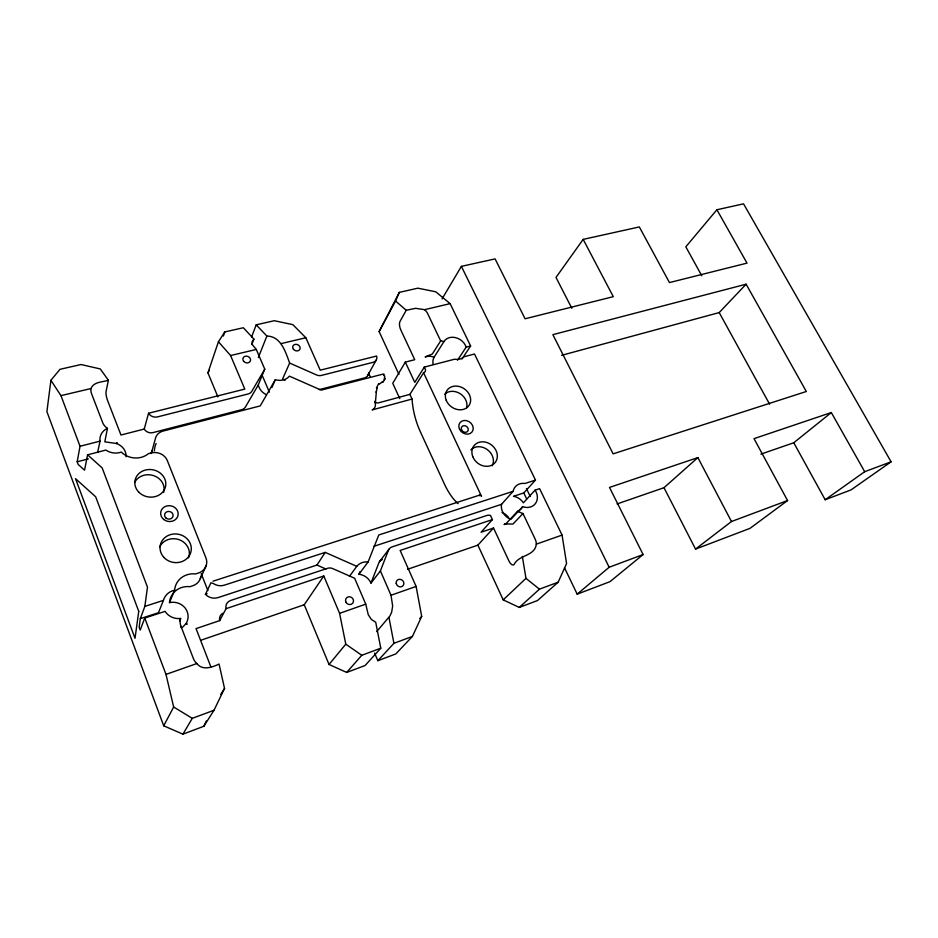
<?xml version="1.0" encoding="UTF-8"?>
<svg xmlns="http://www.w3.org/2000/svg" width="938" height="938" viewBox="0 0 938 938"><rect width="100%" height="100%" fill="white"/><g stroke="black" fill="none" stroke-linecap="round" stroke-linejoin="round"><path stroke-width="1.41" d="M375.376 402.977L376.408 391.158M50.91 380.289L46.9 411.665L163.704 725.801L182.922 734.161L203.863 726.27L214.005 710.265L224.534 688.433L219.046 664.022C212.434 667.317 202.315 670.893 196.91 663.529A13.191 12.628 5.4 0 1 193.357 658.476L180.928 626.162A13.144 12.393 6.6 0 1 180.647 618.447A15.418 14.398 5.8 0 1 165.088 611.365L144.745 618.036L140.219 630.055L139.141 627.205L140.325 618.634L144.851 606.382L147.477 587.129L102.16 467.921L87.586 454.824L84.561 470.184L78.171 464.439L77.174 461.801L80.035 446.265L60.958 395.637L50.91 380.289L59.997 369.302L81.02 364.53L100.26 368.939L108.386 380.23L106.041 391.627A7.035 1.63 74.8 0 0 107.694 400.796L120.967 435.021L144.241 429.053A7.176 6.203 12 0 0 153.011 432.606L241.805 409.648A6.836 5.874 19.4 0 0 245.404 407.022L258.173 385.155L264.762 369.15L256.297 349.452L252.275 344.563L252.088 341.678L253.881 339.087L243.341 327.737L224.768 331.946L218.425 341.76L207.931 372.855L217.897 396.868M97.634 452.433L100.038 441.13A15.114 13.062 8.8 0 1 107.436 428.326A12.827 10.986 9.6 0 1 102.676 422.616L91.561 393.714A12.78 10.799 9.8 0 1 91.068 388.52C93.448 381.637 102.875 382.188 108.386 380.23M107.436 428.326L104.81 441.833L116.406 443.486A14.774 12.839 7.9 0 1 126.055 456.747M504.937 524.272L506.192 523.826L504.058 524.518L505.817 523.908L517.448 511.362L522.97 513.532L535.152 539.092A11.444 9.814 45.5 0 1 536.313 544.157C534.906 556.492 518.82 554.557 514.036 564.582A6.625 3.025 70.7 0 1 508.971 561.018L493.517 528.012L481.077 532.221L492.415 519.593L490.48 515.466A6.707 5.792 42.3 0 0 486.775 515.49L392.002 546.936A6.976 6.285 37.5 0 0 388.414 550.313L380.406 570.925L370.967 583.084A13.859 12.757 36.2 0 0 358.949 574.267L360.004 571.617M376.103 392.319L377.275 387.886M144.241 429.053L148.556 413.236L244.795 389.094L230.596 355.537L218.425 341.76M151.264 453.535L155.649 437.683A11.784 10.259 12.8 0 1 163.048 431.07L260.225 405.908L275.315 379.691A13.695 11.549 22.5 0 0 289.42 376.161L321.148 390.126L382.634 374.203A2.345 0.821 -24.3 0 1 384.064 374.766L383.583 375.599M223.385 336.015L224.768 331.946M251.607 336.976L256.203 324.818L274.318 320.714L292.844 324.654L305.847 337.75L320.221 370.182L376.607 356.03A6.566 5.452 28.6 0 1 373.09 362.338L321.335 375.435A6.73 5.663 25.4 0 1 316.575 374.966L289.643 363.053C285.609 352.219 281.06 336.191 266.873 336.062L256.203 324.818M251.83 344.445L253.881 339.087M370.967 583.084L378.882 562.8A6.824 6.191 37.5 0 1 382.423 559.47M358.949 574.267L368.118 561.909L378.788 534.977L513.109 491.324A13.132 11.104 42.7 0 1 525.01 483.48L535.481 480.092L474.499 354.013L464.087 356.733A12.686 10.318 33.3 0 1 454.555 359.219L424.304 367.098L414.772 382.376L405.345 362.115L414.737 359.7L400.725 329.754A6.261 2.708 76.1 0 1 400.022 321.406L406.224 310.279L415.651 308.321L424.597 309.669L450.134 303.631L470.63 346.005L461.965 358.996M258.349 357.519L266.873 336.062M87.586 454.824L105.888 450.064A15.114 13.062 8.8 0 0 121.33 452.081A18.713 16.239 10.2 0 0 148.333 453.722L151.159 452.972A12.745 11.197 11.1 0 1 167.292 460.511L205.95 557.958A12.898 11.866 11 0 1 198.387 573.036L195.538 573.939A19.053 17.752 9.2 0 0 174.656 590.131A15.418 14.398 5.8 0 0 163.411 600.379L158.475 612.702L140.325 618.634M182.418 627.393L185.959 623.735A15.067 14.129 3.8 0 0 185.196 608.105A15.067 14.129 3.8 0 0 169.485 602.618L174.656 590.131M271.903 387.582L275.315 379.691M398.931 374.391L379.128 331.583L395.578 301.028L399.33 292.375L417.832 288.177L435.748 291.788L450.134 303.631M289.643 363.053L282.584 379.034L285.222 380.195M179.568 620.85L180.647 618.447M493.517 528.012L477.888 545.142L503.202 599.874L519.277 607.414L537.509 600.543L558.169 582.193L566.575 563.539L562.073 535.094L539.608 488.651L535.117 490.128L523.392 502.815A12.862 10.963 42.8 0 0 513.485 496.308L523.791 492.942L535.481 480.092M200.298 578.64L206.114 565.79M203.863 726.27L206.325 720.97M374.59 653.059L377.85 660.704L395.789 653.938L412.415 636.433L421.701 616.43L416.109 586.426L400.151 550.442L492.415 519.593M379.128 331.583L399.33 292.375M325.228 552.388L316.938 565.063L218.179 597.565A11.702 10.916 12.8 0 1 205.422 594.375L210.956 582.744L213.418 583.565A11.983 11.115 14.3 0 0 224.428 585.148L325.228 552.388L356.757 566.341A14.164 12.956 36.4 0 1 368.118 561.921M376.419 387.945L378.718 383.572M163.704 725.801L173.659 707.006L165.991 674.399L144.745 618.036M210.851 666.812L196.042 628.612L219.715 620.604L226.058 608.656A7.516 7.082 15.4 0 1 230.666 600.461L327.526 568.322A7.176 6.613 31.6 0 1 332.767 568.616L354.705 578.289A14.164 12.956 36.4 0 0 355.162 579.485L365.75 604.142L368.271 614.753L371.401 619.443L375.716 622.246L380.781 648.205L365.105 665.511L346.697 672.44L329.039 664.479L304.24 604.752L323.786 575.979L339.591 613.346L345.782 644.16L361.787 655.275L380.781 648.205M207.931 372.855L209.315 370.346M367.626 375.587L376.29 359.969M264.762 369.15L251.806 391.31A6.988 5.956 20 0 1 248.124 393.96L157.525 416.894A7.34 6.296 12.8 0 1 148.556 413.236M182.922 734.161L192.278 718.344L214.005 710.265M442.056 298.917L461.39 266.369L495.1 258.888L525.081 318.791L613.288 296.666L583.178 239.378L639.329 226.937L669.462 282.573L747.011 263.121L716.902 209.749L743.553 203.839L891.1 461.813L850.965 489.929L825.17 499.743L793.771 442.759L831.314 412.544L864.695 471.697L891.1 461.813M405.345 362.115L392.741 383.302L399.787 398.615M424.597 309.669A10.846 8.759 30.7 0 1 427.658 313.609L440.098 339.708A10.81 8.759 32.8 0 0 440.708 340.811L432.371 353.954L425.149 356.968A12.511 10.318 32.5 0 1 434.118 357.202L443.885 341.655A12.686 10.318 33.3 0 1 455.634 337.657A12.686 10.318 33.3 0 1 466.163 347.154L470.63 346.005M220.77 694.46L224.534 688.433M409.871 394.37L412.04 399.037L372.151 409.918L374.215 408.581L375.259 406.4A9.298 7.903 29.2 0 0 375.083 402.625L374.625 401.382A3.189 2.697 29.9 0 0 378.46 402.871L409.871 394.37L423.73 372.574A3.236 2.673 32.1 0 0 425.242 369.091L424.304 367.098M376.689 631.614L390.02 615.844L391.65 612.174L392.659 606.065L391.017 595.255L380.406 570.925M457.556 360.145L466.163 347.154M583.178 239.378L555.988 277.425L571.84 308.297M349.428 576.413L356.757 566.341M379.468 561.698L389 549.187M329.039 664.479L345.782 644.16M716.902 209.749L685.819 246.811L701.788 275.784M346.697 672.44L361.787 655.275M373.664 546.397L501.525 504.327L513.109 491.324M377.85 660.704L393.925 643.316L412.415 636.433M535.117 490.128A13.132 11.104 42.7 0 1 535.41 503.6A13.132 11.104 42.7 0 1 522.665 506.661L510.858 519.382A12.862 10.963 42.8 0 1 501.525 504.327M419.755 618.517L421.701 616.43M522.97 513.532L512.98 524.049L505.817 523.908M561.639 355.326L719.2 312.577L746.12 284.202L806.317 391.498L613.124 453.851L552.869 334.643L746.12 284.202M503.202 599.874L525.972 578.359L522.325 556.386M519.277 607.414L539.456 589.158L558.169 582.193M663.998 487.701L697.872 457.592L731.476 521.516L695.539 549.093L663.998 487.701L617.098 503.941M564.5 567.76L577.187 594.153L609.149 567.256L643.105 554.557L609.501 487.42L697.872 457.592M643.105 554.557L609.981 581.666L577.187 594.153M378.846 384.404L383.994 380.746L384.779 376.021M831.314 412.544L754.023 438.644L787.557 500.54L750.013 528.352L695.539 549.093M825.17 499.743L864.695 471.697M212.985 581.197L480.08 494.983M205.422 594.375L207.122 593.672M731.476 521.516L787.557 500.54M165.991 674.399L196.91 663.529M339.591 613.346L365.75 604.142M391.017 595.255L416.109 586.426M536.313 544.157L562.073 535.094M760.929 454.133L793.771 442.759M200.638 640.326L304.24 604.752M407.561 569.284L477.888 545.142M226.058 608.656L323.786 575.979M144.851 606.382L163.411 600.379M77.174 461.801L88.36 458.87M319.295 389.61L364.483 377.92A6.437 5.394 28.3 0 0 368.095 374.368M80.035 446.265L100.038 441.13M60.958 395.637L91.068 388.52M230.596 355.537L256.297 349.452M281.142 343.589L305.847 337.75M316.938 565.063L325.943 569.026M173.659 707.006L192.278 718.344M525.972 578.359L539.456 589.158M395.578 301.028L406.224 310.279M719.2 312.577L769.582 404.149M461.39 266.369L609.149 567.256M526.464 488.592L530.263 496.507M523.791 492.942L526.664 498.946M423.53 372.621L481.511 496.331A2.38 1.079 72.2 0 0 479.517 495.674M368.552 373.007L370.346 376.947M269.382 392.154L263.062 377.393A12.956 11.01 20.5 0 0 261.878 375.27M258.173 385.155L259.158 387.464A13.402 11.397 22 0 0 266.064 394.523M201.178 573.575L207.896 590.612M388.953 617.462L393.925 643.316M412.087 399.072A42.573 18.631 74.2 0 0 420.341 431.75L444.424 484.055A43.113 19.182 73 0 0 458.131 503.659M154.36 450.908A47.275 12.182 73.9 0 1 156.154 443.475M134.662 482.437A15.43 13.683 9.5 0 1 153.797 475.683A15.43 13.683 9.5 0 1 163.634 492.438M159.612 546.96A15.547 14.222 8.9 0 1 179.393 539.784A15.547 14.222 8.9 0 1 188.597 557.829M180.694 625.916A14.656 13.789 1.2 0 1 181.28 627.897M440.708 340.811A12.769 10.435 32.7 0 1 443.885 341.655M522.665 506.661A13.214 11.233 42.3 0 1 517.448 511.362M219.715 620.604A7.34 6.953 13.5 0 1 222.693 613.3M169.485 602.618A18.619 17.423 7.3 0 1 189.933 586.672L192.724 585.769A12.604 11.655 9.5 0 0 200.873 576.108M151.194 452.925A11.526 10.095 11.9 0 1 152.249 450.768M444.671 394.195A13.249 11.045 34.9 0 1 459.925 393.538A13.249 11.045 34.9 0 1 466.643 407.667M470.899 449.83A13.413 11.362 38.6 0 1 487.467 449.724A13.413 11.362 38.6 0 1 492.216 465.799M433.133 364.073A12.429 10.201 33.2 0 1 434.118 357.202M502.029 512.547A12.546 10.799 43 0 1 508.619 517.483M138.754 611.353L135.013 638.297L75.521 478.661L95.688 496.812L138.754 611.353M116.406 443.486L117.133 442.654A14.633 12.733 9.4 0 0 116.406 443.533M384.92 378.331L384.545 379.714L384.92 378.331M185.959 623.735L185.947 623.77A14.926 14.011 7.2 0 0 187.201 624.122L185.959 623.735M383.22 381.625L382.012 382.458L383.22 381.625M459.526 429.217A7.61 6.39 36.4 0 0 471.978 432.031A7.61 6.39 36.4 0 0 466.549 420.646A7.61 6.39 36.4 0 0 459.526 429.217M446.23 400.315A13.343 11.08 34.9 0 0 467.886 406.834A13.343 11.08 34.9 0 0 459.878 386.679A13.343 11.08 34.9 0 0 446.23 400.315M472.811 456.736A13.519 11.408 38.6 0 0 494.654 463.102A13.519 11.408 38.6 0 0 486.388 442.361A13.519 11.408 38.6 0 0 472.811 456.736M243.599 361.224A3.94 3.318 20.3 0 0 250.258 361.247A3.94 3.318 20.3 0 0 246.284 356.135A3.94 3.318 20.3 0 0 243.599 361.224M293.442 349.264A3.846 3.201 23.7 0 0 299.879 349.311A3.846 3.201 23.7 0 0 295.951 344.316A3.846 3.201 23.7 0 0 293.442 349.264M396.211 583.342A4.01 3.646 40.3 0 0 402.461 586.238A4.01 3.646 40.3 0 0 401.382 579.672A4.01 3.646 40.3 0 0 396.211 583.342M166.096 518.139A4.28 3.846 10.3 0 0 173.038 516.099A4.28 3.846 10.3 0 0 167.398 511.597A4.28 3.846 10.3 0 0 166.096 518.139M345.841 601.938A4.092 3.799 36.2 0 0 352.711 603.216A4.092 3.799 36.2 0 0 349.98 596.826A4.092 3.799 36.2 0 0 345.841 601.938M163.775 519.5A8.805 7.914 10.4 0 0 178.056 515.302A8.805 7.914 10.4 0 0 166.425 506.051A8.805 7.914 10.4 0 0 163.775 519.5M138.648 491.993A15.559 13.765 9.9 0 0 164.994 488.323A15.559 13.765 9.9 0 0 147.301 469.668A15.559 13.765 9.9 0 0 138.648 491.993M163.986 557.5A15.676 14.316 9.4 0 0 190.52 553.186A15.676 14.316 9.4 0 0 172.51 534.144A15.676 14.316 9.4 0 0 163.986 557.5M461.613 429.921A3.693 3.107 36.4 0 0 467.663 431.292A3.693 3.107 36.4 0 0 465.037 425.758A3.693 3.107 36.4 0 0 461.613 429.921"/></g></svg>
